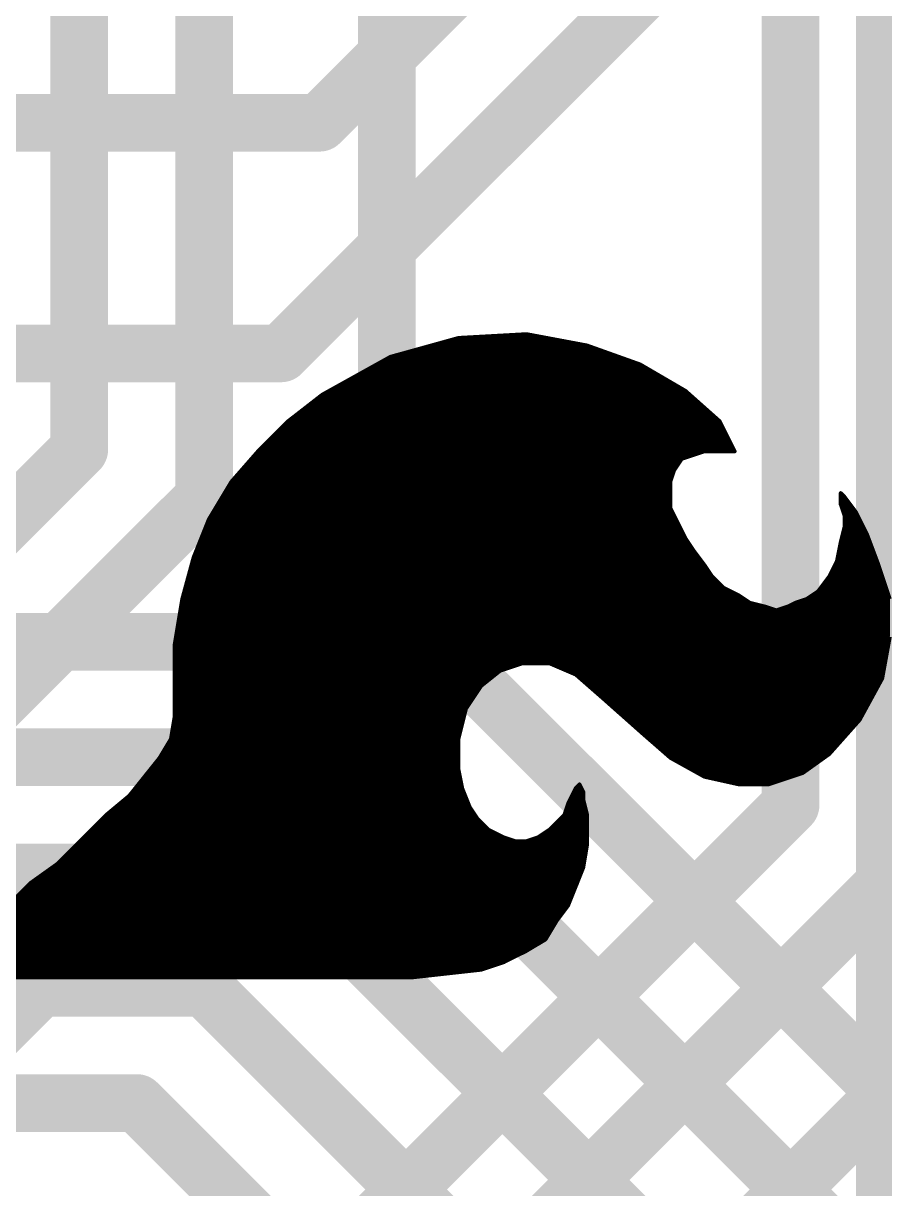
# Model space of a CAD drawing. Extents: x -33 to 74, y -20 to 37.
# Drawn here: x 10.114 to 12.39, y 12.245 to 15.325 of the extents above; entities that cross this region are included whole.
import ezdxf

# ---------------------------------------------------------------- set-up
doc = ezdxf.new("R2010")
doc.units = 0
for name, color, linetype in [('1', 12, 'CONTINUOUS'), ('16', 132, 'CONTINUOUS'), ('22', 40, 'CONTINUOUS'), ('51', 53, 'CONTINUOUS')]:
    doc.layers.add(name, color=color, linetype=linetype)

msp = doc.modelspace()

# ---------------------------------------------------------------- linework, layer by layer
at = {"layer": '1', "const_width": 0.1524}
for points in [[(10.8966, 15.0622), (12.3004, 16.466)], [(10.795, 14.4526), (12.3084, 15.966)], [(9.0424, 15.0622), (10.8966, 15.0622)], [(8.5852, 14.4526), (10.795, 14.4526)], [(11.2014, 13.6906), (8.4836, 13.6906)], [(12.426, 12.466), (11.2014, 13.6906)], [(10.9982, 13.3858), (8.3566, 13.3858)], [(12.418, 11.966), (10.9982, 13.3858)], [(10.795, 13.081), (8.2296, 13.081)], [(12.41, 11.466), (10.795, 13.081)], [(10.5918, 12.7762), (8.1026, 12.7762)], [(12.402, 10.966), (10.5918, 12.7762)], [(7.874, 12.4714), (10.414, 12.4714)], [(10.414, 12.4714), (12.446, 10.4394)], [(13.14, 12.466), (12.426, 12.466)]]:
    msp.add_lwpolyline(points, dxfattribs=at)
at = {"layer": '1', "const_width": 0.0762}
for points in [[(10.8697, 15.0891, 1), (10.9235, 15.0353)], [(10.8966, 15.0241, 1), (10.8966, 15.1003)], [(10.7681, 14.4795, 1), (10.8219, 14.4257)], [(10.795, 14.4145, 1), (10.795, 14.4907)], [(11.2283, 13.7175, 1), (11.1745, 13.6637)], [(11.2014, 13.6525, 1), (11.2014, 13.7287)], [(11.0251, 13.4127, 1), (10.9713, 13.3589)], [(10.9982, 13.3477, 1), (10.9982, 13.4239)], [(10.8219, 13.1079, 1), (10.7681, 13.0541)], [(10.795, 13.0429, 1), (10.795, 13.1191)], [(10.6187, 12.8031, 1), (10.5649, 12.7493)], [(10.5918, 12.7381, 1), (10.5918, 12.8143)], [(10.4409, 12.4983, 1), (10.3871, 12.4445)], [(10.414, 12.4333, 1), (10.414, 12.5095)], [(12.426, 12.5041, 1), (12.426, 12.4279)], [(12.3991, 12.4391, 1), (12.4529, 12.4929)]]:
    msp.add_lwpolyline(points, format="xyb", dxfattribs=at)
at = {"layer": '16', "const_width": 0.1524}
for points in [[(12.1412, 13.2588), (12.1412, 18.1356)], [(11.0744, 16.6624), (11.0744, 13.6906)], [(10.5918, 14.0716), (10.5918, 16.2306)], [(10.2616, 14.1986), (10.2616, 15.5702)], [(8.0264, 11.9634), (10.2616, 14.1986)], [(8.636, 12.1158), (10.5918, 14.0716)], [(11.5062, 12.1666), (13.3604, 14.0208)], [(11.938, 12.0396), (13.6652, 13.7668)], [(11.0744, 13.6906), (9.2456, 11.8618)], [(10.7442, 11.8618), (12.1412, 13.2588)]]:
    msp.add_lwpolyline(points, dxfattribs=at)
at = {"layer": '16', "const_width": 0.0762}
for points in [[(10.2885, 14.1717, 1), (10.2347, 14.2255)], [(10.2235, 14.1986, 1), (10.2997, 14.1986)], [(10.6187, 14.0447, 1), (10.5649, 14.0985)], [(10.5537, 14.0716, 1), (10.6299, 14.0716)], [(11.1013, 13.6637, 1), (11.0475, 13.7175)], [(11.0363, 13.6906, 1), (11.1125, 13.6906)], [(12.1681, 13.2319, 1), (12.1143, 13.2857)], [(12.1031, 13.2588, 1), (12.1793, 13.2588)]]:
    msp.add_lwpolyline(points, format="xyb", dxfattribs=at)
at = {"layer": '22', "const_width": 0.01}
for points in [[(11.2636, 14.4936), (11.4436, 14.5036)], [(11.4436, 14.5036), (11.6036, 14.4736)], [(11.0836, 14.4436), (11.2636, 14.4936)], [(11.2146, 14.48), (11.5695, 14.48)], [(11.2506, 14.49), (11.5161, 14.49)], [(11.3788, 14.5), (11.4628, 14.5)], [(11.6036, 14.4736), (11.7436, 14.4236)], [(10.9036, 14.3436), (11.0836, 14.4436)], [(11.1066, 14.45), (11.6697, 14.45)], [(11.1426, 14.46), (11.6417, 14.46)], [(11.1786, 14.47), (11.6137, 14.47)], [(11.0231, 14.41), (11.7669, 14.41)], [(11.0411, 14.42), (11.7498, 14.42)], [(11.0591, 14.43), (11.7257, 14.43)], [(11.0771, 14.44), (11.6977, 14.44)], [(11.7436, 14.4236), (11.8636, 14.3536)], [(10.9691, 14.38), (11.8183, 14.38)], [(10.9871, 14.39), (11.8012, 14.39)], [(11.0051, 14.4), (11.7841, 14.4)], [(10.9151, 14.35), (11.8677, 14.35)], [(10.9331, 14.36), (11.8526, 14.36)], [(10.9511, 14.37), (11.8355, 14.37)], [(11.8636, 14.3536), (11.9536, 14.2736)], [(10.8136, 14.2736), (10.9036, 14.3436)], [(10.8733, 14.32), (11.9014, 14.32)], [(10.8861, 14.33), (11.8902, 14.33)], [(10.899, 14.34), (11.8789, 14.34)], [(10.8347, 14.29), (11.9352, 14.29)], [(10.8475, 14.3), (11.9239, 14.3)], [(10.8604, 14.31), (11.9127, 14.31)], [(10.7336, 14.1936), (10.8136, 14.2736)], [(10.8, 14.26), (11.9604, 14.26)], [(10.81, 14.27), (11.9554, 14.27)], [(10.8218, 14.28), (11.9464, 14.28)], [(11.9536, 14.2736), (11.9936, 14.1936)], [(10.77, 14.23), (11.9754, 14.23)], [(10.78, 14.24), (11.9704, 14.24)], [(10.79, 14.25), (11.9654, 14.25)], [(10.74, 14.2), (11.9904, 14.2)], [(10.75, 14.21), (11.9854, 14.21)], [(10.76, 14.22), (11.9804, 14.22)], [(10.6636, 14.1136), (10.7336, 14.1936)], [(10.713, 14.17), (11.8512, 14.17)], [(10.7217, 14.18), (11.8728, 14.18)], [(10.7305, 14.19), (11.9028, 14.19)], [(11.8536, 14.1736), (11.8336, 14.1436)], [(11.8836, 14.1836), (11.8536, 14.1736)], [(11.9136, 14.1936), (11.8836, 14.1836)], [(11.9936, 14.1936), (11.9136, 14.1936)], [(10.6867, 14.14), (11.8324, 14.14)], [(10.6955, 14.15), (11.8379, 14.15)], [(10.7042, 14.16), (11.8445, 14.16)], [(11.8336, 14.1436), (11.8236, 14.1136)], [(10.6036, 14.0136), (10.6636, 14.1136)], [(10.6614, 14.11), (11.8236, 14.11)], [(10.6692, 14.12), (11.8257, 14.12)], [(10.678, 14.13), (11.8291, 14.13)], [(11.8236, 14.1136), (11.8236, 14.0436)], [(10.6434, 14.08), (11.8236, 14.08)], [(10.6494, 14.09), (11.8236, 14.09)], [(10.6554, 14.1), (11.8236, 14.1)], [(12.2736, 14.0536), (12.2736, 14.0836)], [(12.2736, 14.0836), (12.2836, 14.0736)], [(12.2736, 14.08), (12.2772, 14.08)], [(12.2836, 14.0736), (12.3136, 14.0336)], [(10.6194, 14.04), (11.8254, 14.04)], [(10.6254, 14.05), (11.8236, 14.05)], [(10.6314, 14.06), (11.8236, 14.06)], [(10.6374, 14.07), (11.8236, 14.07)], [(11.8236, 14.0436), (11.8436, 14.0036)], [(12.2736, 14.07), (12.2863, 14.07)], [(12.2736, 14.06), (12.2938, 14.06)], [(12.2836, 14.0236), (12.2736, 14.0536)], [(12.2748, 14.05), (12.3013, 14.05)], [(12.2781, 14.04), (12.3088, 14.04)], [(10.5636, 13.9136), (10.6036, 14.0136)], [(10.6022, 14.01), (11.8404, 14.01)], [(10.6074, 14.02), (11.8354, 14.02)], [(10.6134, 14.03), (11.8304, 14.03)], [(12.2815, 14.03), (12.3154, 14.03)], [(12.2836, 13.9936), (12.2836, 14.0236)], [(12.2836, 14.02), (12.3204, 14.02)], [(12.2836, 14.01), (12.3254, 14.01)], [(12.3136, 14.0336), (12.3436, 13.9736)], [(10.5902, 13.98), (11.8554, 13.98)], [(10.5942, 13.99), (11.8504, 13.99)], [(10.5982, 14), (11.8454, 14)], [(11.8436, 14.0036), (11.8636, 13.9636)], [(12.2736, 13.9536), (12.2836, 13.9936)], [(12.2802, 13.98), (12.3404, 13.98)], [(12.2827, 13.99), (12.3354, 13.99)], [(12.2836, 14), (12.3304, 14)], [(10.5782, 13.95), (11.8727, 13.95)], [(10.5822, 13.96), (11.866, 13.96)], [(10.5862, 13.97), (11.8604, 13.97)], [(11.8636, 13.9636), (11.8836, 13.9336)], [(12.2636, 13.9036), (12.2736, 13.9536)], [(12.2729, 13.95), (12.3525, 13.95)], [(12.2752, 13.96), (12.3487, 13.96)], [(12.2777, 13.97), (12.345, 13.97)], [(12.3436, 13.9736), (12.3736, 13.8936)], [(10.5662, 13.92), (11.8938, 13.92)], [(10.5702, 13.93), (11.8863, 13.93)], [(10.5742, 13.94), (11.8793, 13.94)], [(11.8836, 13.9336), (11.9136, 13.8936)], [(12.2669, 13.92), (12.3637, 13.92)], [(12.2689, 13.93), (12.36, 13.93)], [(12.2709, 13.94), (12.3562, 13.94)], [(10.5336, 13.8036), (10.5636, 13.9136)], [(10.5572, 13.89), (11.916, 13.89)], [(10.5599, 13.9), (11.9088, 13.9)], [(10.5626, 13.91), (11.9013, 13.91)], [(11.9136, 13.8936), (11.9336, 13.8636)], [(12.2436, 13.8636), (12.2636, 13.9036)], [(12.2568, 13.89), (12.3748, 13.89)], [(12.2618, 13.9), (12.3712, 13.9)], [(12.2649, 13.91), (12.3674, 13.91)], [(12.3736, 13.8936), (12.4036, 13.8036)], [(10.549, 13.86), (11.9372, 13.86)], [(10.5517, 13.87), (11.9293, 13.87)], [(10.5544, 13.88), (11.9227, 13.88)], [(11.9336, 13.8636), (11.9636, 13.8336)], [(12.2136, 13.8236), (12.2436, 13.8636)], [(12.2409, 13.86), (12.3848, 13.86)], [(12.2468, 13.87), (12.3815, 13.87)], [(12.2518, 13.88), (12.3781, 13.88)], [(10.5408, 13.83), (11.9708, 13.83)], [(10.5435, 13.84), (11.9572, 13.84)], [(10.5463, 13.85), (11.9472, 13.85)], [(11.9636, 13.8336), (12.0036, 13.8136)], [(12.2184, 13.83), (12.3948, 13.83)], [(12.2259, 13.84), (12.3915, 13.84)], [(12.2334, 13.85), (12.3881, 13.85)], [(10.5136, 13.6836), (10.5336, 13.8036)], [(10.533, 13.8), (12.024, 13.8)], [(10.5353, 13.81), (12.009, 13.81)], [(10.5381, 13.82), (11.9908, 13.82)], [(12.0036, 13.8136), (12.0336, 13.7936)], [(12.0336, 13.7936), (12.0736, 13.7836)], [(12.1336, 13.7836), (12.1536, 13.7936)], [(12.1536, 13.7936), (12.1836, 13.8036)], [(12.1728, 13.8), (12.4036, 13.8)], [(12.1836, 13.8036), (12.2136, 13.8236)], [(12.1932, 13.81), (12.4015, 13.81)], [(12.2082, 13.82), (12.3981, 13.82)], [(10.528, 13.77), (12.4036, 13.77)], [(10.5297, 13.78), (12.0844, 13.78)], [(10.5313, 13.79), (12.048, 13.79)], [(12.0736, 13.7836), (12.1036, 13.7736)], [(12.1036, 13.7736), (12.1336, 13.7836)], [(12.1228, 13.78), (12.4036, 13.78)], [(12.1464, 13.79), (12.4036, 13.79)], [(10.523, 13.74), (12.4036, 13.74)], [(10.5247, 13.75), (12.4036, 13.75)], [(10.5263, 13.76), (12.4036, 13.76)], [(10.518, 13.71), (12.4036, 13.71)], [(10.5197, 13.72), (12.4036, 13.72)], [(10.5213, 13.73), (12.4036, 13.73)], [(12.4036, 13.7036), (12.3836, 13.5936)], [(10.5136, 13.4936), (10.5136, 13.6836)], [(10.5136, 13.68), (12.3993, 13.68)], [(10.5147, 13.69), (12.4011, 13.69)], [(10.5163, 13.7), (12.4029, 13.7)], [(10.5136, 13.67), (12.3975, 13.67)], [(10.5136, 13.66), (12.3957, 13.66)], [(10.5136, 13.65), (12.3939, 13.65)], [(10.5136, 13.64), (12.392, 13.64)], [(10.5136, 13.63), (11.4228, 13.63)], [(10.5136, 13.62), (11.3928, 13.62)], [(10.5136, 13.61), (11.3691, 13.61)], [(11.3736, 13.6136), (11.3236, 13.5736)], [(11.4336, 13.6336), (11.3736, 13.6136)], [(11.5036, 13.6336), (11.4336, 13.6336)], [(11.5736, 13.6036), (11.5036, 13.6336)], [(11.512, 13.63), (12.3902, 13.63)], [(11.5353, 13.62), (12.3884, 13.62)], [(11.5587, 13.61), (12.3866, 13.61)], [(10.5136, 13.6), (11.3566, 13.6)], [(10.5136, 13.59), (11.3441, 13.59)], [(10.5136, 13.58), (11.3316, 13.58)], [(11.6536, 13.5336), (11.5736, 13.6036)], [(11.5777, 13.6), (12.3848, 13.6)], [(11.5891, 13.59), (12.3816, 13.59)], [(11.6006, 13.58), (12.3762, 13.58)], [(12.3836, 13.5936), (12.3236, 13.4836)], [(10.5136, 13.57), (11.3212, 13.57)], [(10.5136, 13.56), (11.3145, 13.56)], [(10.5136, 13.55), (11.3079, 13.55)], [(11.3236, 13.5736), (11.2836, 13.5136)], [(11.612, 13.57), (12.3707, 13.57)], [(11.6234, 13.56), (12.3653, 13.56)], [(11.6349, 13.55), (12.3598, 13.55)], [(10.5136, 13.54), (11.3012, 13.54)], [(10.5136, 13.53), (11.2945, 13.53)], [(10.5136, 13.52), (11.2879, 13.52)], [(11.6463, 13.54), (12.3544, 13.54)], [(11.7436, 13.4536), (11.6536, 13.5336)], [(11.6577, 13.53), (12.3489, 13.53)], [(11.6689, 13.52), (12.3435, 13.52)], [(10.5036, 13.4336), (10.5136, 13.4936)], [(10.513, 13.49), (11.2777, 13.49)], [(10.5136, 13.51), (11.2827, 13.51)], [(10.5136, 13.5), (11.2802, 13.5)], [(11.2836, 13.5136), (11.2636, 13.4336)], [(11.6802, 13.51), (12.338, 13.51)], [(11.6914, 13.5), (12.3325, 13.5)], [(11.7027, 13.49), (12.3271, 13.49)], [(10.508, 13.46), (11.2702, 13.46)], [(10.5097, 13.47), (11.2727, 13.47)], [(10.5113, 13.48), (11.2752, 13.48)], [(11.7139, 13.48), (12.3204, 13.48)], [(11.7252, 13.47), (12.3115, 13.47)], [(11.7364, 13.46), (12.3026, 13.46)], [(12.3236, 13.4836), (12.2436, 13.3936)], [(10.4736, 13.3836), (10.5036, 13.4336)], [(10.5014, 13.43), (11.2636, 13.43)], [(10.5047, 13.44), (11.2652, 13.44)], [(10.5063, 13.45), (11.2677, 13.45)], [(11.2636, 13.4336), (11.2636, 13.3536)], [(11.8236, 13.3836), (11.7436, 13.4536)], [(11.7477, 13.45), (12.2937, 13.45)], [(11.7591, 13.44), (12.2848, 13.44)], [(11.7706, 13.43), (12.276, 13.43)], [(10.4834, 13.4), (11.2636, 13.4)], [(10.4894, 13.41), (11.2636, 13.41)], [(10.4954, 13.42), (11.2636, 13.42)], [(11.782, 13.42), (12.2671, 13.42)], [(11.7934, 13.41), (12.2582, 13.41)], [(11.8049, 13.4), (12.2493, 13.4)], [(12.2436, 13.3936), (12.1736, 13.3436)], [(10.4336, 13.3336), (10.4736, 13.3836)], [(10.4627, 13.37), (11.2636, 13.37)], [(10.4707, 13.38), (11.2636, 13.38)], [(10.4774, 13.39), (11.2636, 13.39)], [(11.8163, 13.39), (12.2386, 13.39)], [(11.9136, 13.3336), (11.8236, 13.3836)], [(11.8301, 13.38), (12.2246, 13.38)], [(11.8481, 13.37), (12.2106, 13.37)], [(10.3936, 13.2836), (10.4336, 13.3336)], [(10.4387, 13.34), (11.2663, 13.34)], [(10.4467, 13.35), (11.2643, 13.35)], [(10.4547, 13.36), (11.2636, 13.36)], [(11.2636, 13.3536), (11.2736, 13.3036)], [(11.8661, 13.36), (12.1966, 13.36)], [(11.8841, 13.35), (12.1826, 13.35)], [(11.9021, 13.34), (12.1628, 13.34)], [(12.0036, 13.3136), (11.9136, 13.3336)], [(12.1736, 13.3436), (12.0836, 13.3136)], [(10.4147, 13.31), (11.2723, 13.31)], [(10.4227, 13.32), (11.2703, 13.32)], [(10.4307, 13.33), (11.2683, 13.33)], [(11.2736, 13.3036), (11.2936, 13.2536)], [(11.5636, 13.2836), (11.5736, 13.3036)], [(11.5736, 13.3036), (11.5836, 13.3136)], [(11.58, 13.31), (11.5854, 13.31)], [(11.5836, 13.3136), (11.5936, 13.2936)], [(11.9298, 13.33), (12.1328, 13.33)], [(11.9748, 13.32), (12.1028, 13.32)], [(12.0836, 13.3136), (12.0036, 13.3136)], [(10.3336, 13.2336), (10.3936, 13.2836)], [(10.3773, 13.27), (11.287, 13.27)], [(10.3893, 13.28), (11.283, 13.28)], [(10.3987, 13.29), (11.279, 13.29)], [(10.4067, 13.3), (11.275, 13.3)], [(11.5536, 13.2636), (11.5636, 13.2836)], [(11.5568, 13.27), (11.5945, 13.27)], [(11.5618, 13.28), (11.5936, 13.28)], [(11.5668, 13.29), (11.5936, 13.29)], [(11.5718, 13.3), (11.5904, 13.3)], [(11.5936, 13.2936), (11.5936, 13.2736)], [(11.5936, 13.2736), (11.6036, 13.2336)], [(10.3413, 13.24), (11.3027, 13.24)], [(10.3533, 13.25), (11.296, 13.25)], [(10.3653, 13.26), (11.291, 13.26)], [(11.2936, 13.2536), (11.3136, 13.2236)], [(11.5436, 13.2336), (11.5536, 13.2636)], [(11.5457, 13.24), (11.602, 13.24)], [(11.5491, 13.25), (11.5995, 13.25)], [(11.5524, 13.26), (11.597, 13.26)], [(10.2736, 13.1736), (10.3336, 13.2336)], [(10.31, 13.21), (11.3272, 13.21)], [(10.32, 13.22), (11.3172, 13.22)], [(10.33, 13.23), (11.3093, 13.23)], [(11.3136, 13.2236), (11.3436, 13.1936)], [(11.5036, 13.1936), (11.5236, 13.2136)], [(11.52, 13.21), (11.6036, 13.21)], [(11.5236, 13.2136), (11.5436, 13.2336)], [(11.53, 13.22), (11.6036, 13.22)], [(11.54, 13.23), (11.6036, 13.23)], [(11.6036, 13.2336), (11.6036, 13.1536)], [(10.28, 13.18), (11.3708, 13.18)], [(10.29, 13.19), (11.3508, 13.19)], [(10.3, 13.2), (11.3372, 13.2)], [(11.3436, 13.1936), (11.3836, 13.1736)], [(11.4736, 13.1736), (11.5036, 13.1936)], [(11.4832, 13.18), (11.6036, 13.18)], [(11.4982, 13.19), (11.6036, 13.19)], [(11.51, 13.2), (11.6036, 13.2)], [(10.2036, 13.1036), (10.2736, 13.1736)], [(10.25, 13.15), (11.603, 13.15)], [(10.26, 13.16), (11.6036, 13.16)], [(10.27, 13.17), (11.3944, 13.17)], [(11.3836, 13.1736), (11.4136, 13.1636)], [(11.4136, 13.1636), (11.4436, 13.1636)], [(11.4436, 13.1636), (11.4736, 13.1736)], [(11.4628, 13.17), (11.6036, 13.17)], [(11.6036, 13.1536), (11.5936, 13.0936)], [(10.22, 13.12), (11.598, 13.12)], [(10.23, 13.13), (11.5997, 13.13)], [(10.24, 13.14), (11.6013, 13.14)], [(10.1336, 13.0536), (10.2036, 13.1036)], [(10.1846, 13.09), (11.5922, 13.09)], [(10.1986, 13.1), (11.5947, 13.1)], [(10.21, 13.11), (11.5963, 13.11)], [(11.5936, 13.0936), (11.5736, 13.0436)], [(10.1426, 13.06), (11.5802, 13.06)], [(10.1566, 13.07), (11.5842, 13.07)], [(10.1706, 13.08), (11.5882, 13.08)], [(10.0736, 12.9936), (10.1336, 13.0536)], [(10.11, 13.03), (11.5682, 13.03)], [(10.12, 13.04), (11.5722, 13.04)], [(10.13, 13.05), (11.5762, 13.05)], [(11.5736, 13.0436), (11.5536, 12.9936)], [(10.08, 13), (11.5562, 13)], [(10.09, 13.01), (11.5602, 13.01)], [(10.1, 13.02), (11.5642, 13.02)], [(11.5536, 12.9936), (11.5236, 12.9536)], [(10.0453, 12.97), (11.5359, 12.97)], [(10.0573, 12.98), (11.5434, 12.98)], [(10.0693, 12.99), (11.5509, 12.99)], [(10.01, 12.94), (11.5154, 12.94)], [(10.0213, 12.95), (11.5214, 12.95)], [(10.0333, 12.96), (11.5284, 12.96)], [(11.5236, 12.9536), (11.4936, 12.9036)], [(9.98, 12.91), (11.4974, 12.91)], [(9.99, 12.92), (11.5034, 12.92)], [(10, 12.93), (11.5094, 12.93)], [(11.4936, 12.9036), (11.4436, 12.8736)], [(9.9321, 12.87), (11.4364, 12.87)], [(9.9455, 12.88), (11.4543, 12.88)], [(9.9588, 12.89), (11.4709, 12.89)], [(9.97, 12.9), (11.4876, 12.9)], [(11.4436, 12.8736), (11.3836, 12.8436)], [(9.9, 12.84), (11.3728, 12.84)], [(9.91, 12.85), (11.3964, 12.85)], [(9.92, 12.86), (11.4164, 12.86)], [(11.3836, 12.8436), (11.3236, 12.8236)], [(9.8636, 12.81), (11.2012, 12.81)], [(9.8732, 12.82), (11.2912, 12.82)], [(9.8882, 12.83), (11.3428, 12.83)], [(11.2336, 12.8136), (11.1436, 12.8036)], [(11.3236, 12.8236), (11.2336, 12.8136)], [(11.1436, 12.8036), (9.8636, 12.8036)]]:
    msp.add_lwpolyline(points, dxfattribs=at)
at = {"layer": '22', "const_width": 0.005}
for points in [[(11.4441, 14.5061, 1), (11.4431, 14.5011)], [(11.4437, 14.5011, 1), (11.4435, 14.5061)], [(11.2146, 14.4825, 1), (11.2146, 14.4775)], [(11.2506, 14.4925, 1), (11.2506, 14.4875)], [(11.2635, 14.4961, 1), (11.2637, 14.4911)], [(11.2643, 14.4912, 1), (11.2629, 14.496)], [(11.3788, 14.5025, 1), (11.3788, 14.4975)], [(11.4628, 14.4975, 1), (11.4628, 14.5025)], [(11.5161, 14.4875, 1), (11.5161, 14.4925)], [(11.5695, 14.4775, 1), (11.5695, 14.4825)], [(11.6044, 14.476, 1), (11.6028, 14.4712)], [(11.6031, 14.4711, 1), (11.6041, 14.4761)], [(11.0829, 14.446, 1), (11.0843, 14.4412)], [(11.0848, 14.4414, 1), (11.0824, 14.4458)], [(11.1066, 14.4525, 1), (11.1066, 14.4475)], [(11.1426, 14.4625, 1), (11.1426, 14.4575)], [(11.1786, 14.4725, 1), (11.1786, 14.4675)], [(11.6137, 14.4675, 1), (11.6137, 14.4725)], [(11.6417, 14.4575, 1), (11.6417, 14.4625)], [(11.6697, 14.4475, 1), (11.6697, 14.4525)], [(11.0231, 14.4125, 1), (11.0231, 14.4075)], [(11.0411, 14.4225, 1), (11.0411, 14.4175)], [(11.0591, 14.4325, 1), (11.0591, 14.4275)], [(11.0771, 14.4425, 1), (11.0771, 14.4375)], [(11.6977, 14.4375, 1), (11.6977, 14.4425)], [(11.7257, 14.4275, 1), (11.7257, 14.4325)], [(11.7449, 14.4258, 1), (11.7423, 14.4214)], [(11.7428, 14.4212, 1), (11.7444, 14.426)], [(11.7498, 14.4175, 1), (11.7498, 14.4225)], [(11.7669, 14.4075, 1), (11.7669, 14.4125)], [(10.9691, 14.3825, 1), (10.9691, 14.3775)], [(10.9871, 14.3925, 1), (10.9871, 14.3875)], [(11.0051, 14.4025, 1), (11.0051, 14.3975)], [(11.7841, 14.3975, 1), (11.7841, 14.4025)], [(11.8012, 14.3875, 1), (11.8012, 14.3925)], [(11.8183, 14.3775, 1), (11.8183, 14.3825)], [(10.9151, 14.3525, 1), (10.9151, 14.3475)], [(10.9331, 14.3625, 1), (10.9331, 14.3575)], [(10.9511, 14.3725, 1), (10.9511, 14.3675)], [(11.8355, 14.3675, 1), (11.8355, 14.3725)], [(11.8526, 14.3575, 1), (11.8526, 14.3625)], [(11.8653, 14.3555, 1), (11.8619, 14.3517)], [(11.8623, 14.3514, 1), (11.8649, 14.3558)], [(11.8677, 14.3475, 1), (11.8677, 14.3525)], [(10.8733, 14.3225, 1), (10.8733, 14.3175)], [(10.8861, 14.3325, 1), (10.8861, 14.3275)], [(10.899, 14.3425, 1), (10.899, 14.3375)], [(10.9024, 14.3458, 1), (10.9048, 14.3414)], [(10.9051, 14.3416, 1), (10.9021, 14.3456)], [(11.8789, 14.3375, 1), (11.8789, 14.3425)], [(11.8902, 14.3275, 1), (11.8902, 14.3325)], [(11.9014, 14.3175, 1), (11.9014, 14.3225)], [(10.8347, 14.2925, 1), (10.8347, 14.2875)], [(10.8475, 14.3025, 1), (10.8475, 14.2975)], [(10.8604, 14.3125, 1), (10.8604, 14.3075)], [(11.9127, 14.3075, 1), (11.9127, 14.3125)], [(11.9239, 14.2975, 1), (11.9239, 14.3025)], [(11.9352, 14.2875, 1), (11.9352, 14.2925)], [(10.8, 14.2625, 1), (10.8, 14.2575)], [(10.81, 14.2725, 1), (10.81, 14.2675)], [(10.8121, 14.2756, 1), (10.8151, 14.2716)], [(10.8154, 14.2718, 1), (10.8118, 14.2754)], [(10.8218, 14.2825, 1), (10.8218, 14.2775)], [(11.9464, 14.2775, 1), (11.9464, 14.2825)], [(11.9558, 14.2747, 1), (11.9514, 14.2725)], [(11.9519, 14.2717, 1), (11.9553, 14.2755)], [(11.9554, 14.2675, 1), (11.9554, 14.2725)], [(11.9604, 14.2575, 1), (11.9604, 14.2625)], [(10.77, 14.2325, 1), (10.77, 14.2275)], [(10.78, 14.2425, 1), (10.78, 14.2375)], [(10.79, 14.2525, 1), (10.79, 14.2475)], [(11.9654, 14.2475, 1), (11.9654, 14.2525)], [(11.9704, 14.2375, 1), (11.9704, 14.2425)], [(11.9754, 14.2275, 1), (11.9754, 14.2325)], [(10.74, 14.2025, 1), (10.74, 14.1975)], [(10.75, 14.2125, 1), (10.75, 14.2075)], [(10.76, 14.2225, 1), (10.76, 14.2175)], [(11.9804, 14.2175, 1), (11.9804, 14.2225)], [(11.9854, 14.2075, 1), (11.9854, 14.2125)], [(11.9904, 14.1975, 1), (11.9904, 14.2025)], [(10.713, 14.1725, 1), (10.713, 14.1675)], [(10.7217, 14.1825, 1), (10.7217, 14.1775)], [(10.7305, 14.1925, 1), (10.7305, 14.1875)], [(10.7318, 14.1954, 1), (10.7354, 14.1918)], [(10.7355, 14.192, 1), (10.7317, 14.1952)], [(11.8528, 14.176, 1), (11.8544, 14.1712)], [(11.8512, 14.1675, 1), (11.8512, 14.1725)], [(11.8557, 14.1722, 1), (11.8515, 14.175)], [(11.8728, 14.1775, 1), (11.8728, 14.1825)], [(11.8828, 14.186, 1), (11.8844, 14.1812)], [(11.8844, 14.1812, 1), (11.8828, 14.186)], [(11.9028, 14.1875, 1), (11.9028, 14.1925)], [(11.9136, 14.1961, 1), (11.9136, 14.1911)], [(11.9144, 14.1912, 1), (11.9128, 14.196)], [(11.9914, 14.1925, 1), (11.9958, 14.1947)], [(11.9936, 14.1911, 1), (11.9936, 14.1961)], [(10.6867, 14.1425, 1), (10.6867, 14.1375)], [(10.6955, 14.1525, 1), (10.6955, 14.1475)], [(10.7042, 14.1625, 1), (10.7042, 14.1575)], [(11.8315, 14.145, 1), (11.8357, 14.1422)], [(11.836, 14.1428, 1), (11.8312, 14.1444)], [(11.8324, 14.1375, 1), (11.8324, 14.1425)], [(11.8379, 14.1475, 1), (11.8379, 14.1525)], [(11.8445, 14.1575, 1), (11.8445, 14.1625)], [(10.6614, 14.1125, 1), (10.6614, 14.1075)], [(10.6617, 14.1152, 1), (10.6655, 14.112)], [(10.6657, 14.1123, 1), (10.6615, 14.1149)], [(10.6692, 14.1225, 1), (10.6692, 14.1175)], [(10.678, 14.1325, 1), (10.678, 14.1275)], [(11.8261, 14.1136, 1), (11.8211, 14.1136)], [(11.8212, 14.1144, 1), (11.826, 14.1128)], [(11.8236, 14.1075, 1), (11.8236, 14.1125)], [(11.8257, 14.1175, 1), (11.8257, 14.1225)], [(11.8291, 14.1275, 1), (11.8291, 14.1325)], [(10.6434, 14.0825, 1), (10.6434, 14.0775)], [(10.6494, 14.0925, 1), (10.6494, 14.0875)], [(10.6554, 14.1025, 1), (10.6554, 14.0975)], [(11.8236, 14.0975, 1), (11.8236, 14.1025)], [(11.8236, 14.0875, 1), (11.8236, 14.0925)], [(11.8236, 14.0775, 1), (11.8236, 14.0825)], [(12.2761, 14.0836, 1), (12.2711, 14.0836)], [(12.2754, 14.0854, 1), (12.2718, 14.0818)], [(12.2736, 14.0825, 1), (12.2736, 14.0775)], [(12.2772, 14.0775, 1), (12.2772, 14.0825)], [(12.2856, 14.0751, 1), (12.2816, 14.0721)], [(12.2818, 14.0718, 1), (12.2854, 14.0754)], [(10.6194, 14.0425, 1), (10.6194, 14.0375)], [(10.6254, 14.0525, 1), (10.6254, 14.0475)], [(10.6314, 14.0625, 1), (10.6314, 14.0575)], [(10.6374, 14.0725, 1), (10.6374, 14.0675)], [(11.8258, 14.0447, 1), (11.8214, 14.0425)], [(11.8211, 14.0436, 1), (11.8261, 14.0436)], [(11.8236, 14.0675, 1), (11.8236, 14.0725)], [(11.8236, 14.0575, 1), (11.8236, 14.0625)], [(11.8236, 14.0475, 1), (11.8236, 14.0525)], [(11.8254, 14.0375, 1), (11.8254, 14.0425)], [(12.2736, 14.0725, 1), (12.2736, 14.0675)], [(12.2736, 14.0625, 1), (12.2736, 14.0575)], [(12.276, 14.0544, 1), (12.2712, 14.0528)], [(12.2711, 14.0536, 1), (12.2761, 14.0536)], [(12.2748, 14.0525, 1), (12.2748, 14.0475)], [(12.2781, 14.0425, 1), (12.2781, 14.0375)], [(12.2863, 14.0675, 1), (12.2863, 14.0725)], [(12.2938, 14.0575, 1), (12.2938, 14.0625)], [(12.3013, 14.0475, 1), (12.3013, 14.0525)], [(12.3088, 14.0375, 1), (12.3088, 14.0425)], [(10.6022, 14.0125, 1), (10.6022, 14.0075)], [(10.6015, 14.0149, 1), (10.6057, 14.0123)], [(10.6059, 14.0127, 1), (10.6013, 14.0145)], [(10.6074, 14.0225, 1), (10.6074, 14.0175)], [(10.6134, 14.0325, 1), (10.6134, 14.0275)], [(11.8304, 14.0275, 1), (11.8304, 14.0325)], [(11.8354, 14.0175, 1), (11.8354, 14.0225)], [(11.8404, 14.0075, 1), (11.8404, 14.0125)], [(12.2815, 14.0325, 1), (12.2815, 14.0275)], [(12.2861, 14.0236, 1), (12.2811, 14.0236)], [(12.2836, 14.0225, 1), (12.2836, 14.0175)], [(12.2836, 14.0125, 1), (12.2836, 14.0075)], [(12.2812, 14.0228, 1), (12.286, 14.0244)], [(12.3158, 14.0347, 1), (12.3114, 14.0325)], [(12.3116, 14.0321, 1), (12.3156, 14.0351)], [(12.3154, 14.0275, 1), (12.3154, 14.0325)], [(12.3204, 14.0175, 1), (12.3204, 14.0225)], [(12.3254, 14.0075, 1), (12.3254, 14.0125)], [(10.5902, 13.9825, 1), (10.5902, 13.9775)], [(10.5942, 13.9925, 1), (10.5942, 13.9875)], [(10.5982, 14.0025, 1), (10.5982, 13.9975)], [(11.8458, 14.0047, 1), (11.8414, 14.0025)], [(11.8414, 14.0025, 1), (11.8458, 14.0047)], [(11.8454, 13.9975, 1), (11.8454, 14.0025)], [(11.8504, 13.9875, 1), (11.8504, 13.9925)], [(11.8554, 13.9775, 1), (11.8554, 13.9825)], [(12.2802, 13.9825, 1), (12.2802, 13.9775)], [(12.2827, 13.9925, 1), (12.2827, 13.9875)], [(12.2836, 14.0025, 1), (12.2836, 13.9975)], [(12.2811, 13.9936, 1), (12.2861, 13.9936)], [(12.286, 13.993, 1), (12.2812, 13.9942)], [(12.3304, 13.9975, 1), (12.3304, 14.0025)], [(12.3354, 13.9875, 1), (12.3354, 13.9925)], [(12.3404, 13.9775, 1), (12.3404, 13.9825)], [(10.5782, 13.9525, 1), (10.5782, 13.9475)], [(10.5822, 13.9625, 1), (10.5822, 13.9575)], [(10.5862, 13.9725, 1), (10.5862, 13.9675)], [(11.8604, 13.9675, 1), (11.8604, 13.9725)], [(11.8657, 13.965, 1), (11.8615, 13.9622)], [(11.8614, 13.9625, 1), (11.8658, 13.9647)], [(11.866, 13.9575, 1), (11.866, 13.9625)], [(11.8727, 13.9475, 1), (11.8727, 13.9525)], [(12.2729, 13.9525, 1), (12.2729, 13.9475)], [(12.2761, 13.9531, 1), (12.2711, 13.9541)], [(12.2712, 13.9542, 1), (12.276, 13.953)], [(12.2752, 13.9625, 1), (12.2752, 13.9575)], [(12.2777, 13.9725, 1), (12.2777, 13.9675)], [(12.3459, 13.9745, 1), (12.3413, 13.9727)], [(12.3414, 13.9725, 1), (12.3458, 13.9747)], [(12.345, 13.9675, 1), (12.345, 13.9725)], [(12.3487, 13.9575, 1), (12.3487, 13.9625)], [(12.3525, 13.9475, 1), (12.3525, 13.9525)], [(10.5662, 13.9225, 1), (10.5662, 13.9175)], [(10.5702, 13.9325, 1), (10.5702, 13.9275)], [(10.5742, 13.9425, 1), (10.5742, 13.9375)], [(11.8793, 13.9375, 1), (11.8793, 13.9425)], [(11.8856, 13.9351, 1), (11.8816, 13.9321)], [(11.8815, 13.9322, 1), (11.8857, 13.935)], [(11.8863, 13.9275, 1), (11.8863, 13.9325)], [(11.8938, 13.9175, 1), (11.8938, 13.9225)], [(12.2669, 13.9225, 1), (12.2669, 13.9175)], [(12.2689, 13.9325, 1), (12.2689, 13.9275)], [(12.2709, 13.9425, 1), (12.2709, 13.9375)], [(12.3562, 13.9375, 1), (12.3562, 13.9425)], [(12.36, 13.9275, 1), (12.36, 13.9325)], [(12.3637, 13.9175, 1), (12.3637, 13.9225)], [(10.5572, 13.8925, 1), (10.5572, 13.8875)], [(10.5599, 13.9025, 1), (10.5599, 13.8975)], [(10.5626, 13.9125, 1), (10.5626, 13.9075)], [(10.5613, 13.9145, 1), (10.5659, 13.9127)], [(10.566, 13.9129, 1), (10.5612, 13.9143)], [(11.9013, 13.9075, 1), (11.9013, 13.9125)], [(11.9088, 13.8975, 1), (11.9088, 13.9025)], [(11.9157, 13.895, 1), (11.9115, 13.8922)], [(11.9116, 13.8921, 1), (11.9156, 13.8951)], [(11.916, 13.8875, 1), (11.916, 13.8925)], [(12.2568, 13.8925, 1), (12.2568, 13.8875)], [(12.2618, 13.9025, 1), (12.2618, 13.8975)], [(12.2611, 13.9041, 1), (12.2661, 13.9031)], [(12.2658, 13.9025, 1), (12.2614, 13.9047)], [(12.2649, 13.9125, 1), (12.2649, 13.9075)], [(12.3674, 13.9075, 1), (12.3674, 13.9125)], [(12.376, 13.8944, 1), (12.3712, 13.8928)], [(12.3712, 13.8975, 1), (12.3712, 13.9025)], [(12.3713, 13.8927, 1), (12.3759, 13.8945)], [(12.3748, 13.8875, 1), (12.3748, 13.8925)], [(10.549, 13.8625, 1), (10.549, 13.8575)], [(10.5517, 13.8725, 1), (10.5517, 13.8675)], [(10.5544, 13.8825, 1), (10.5544, 13.8775)], [(11.9227, 13.8775, 1), (11.9227, 13.8825)], [(11.9293, 13.8675, 1), (11.9293, 13.8725)], [(11.9354, 13.8654, 1), (11.9318, 13.8618)], [(11.9315, 13.8622, 1), (11.9357, 13.865)], [(11.9372, 13.8575, 1), (11.9372, 13.8625)], [(12.2409, 13.8625, 1), (12.2409, 13.8575)], [(12.2414, 13.8647, 1), (12.2458, 13.8625)], [(12.2456, 13.8621, 1), (12.2416, 13.8651)], [(12.2468, 13.8725, 1), (12.2468, 13.8675)], [(12.2518, 13.8825, 1), (12.2518, 13.8775)], [(12.3781, 13.8775, 1), (12.3781, 13.8825)], [(12.3815, 13.8675, 1), (12.3815, 13.8725)], [(12.3848, 13.8575, 1), (12.3848, 13.8625)], [(10.5408, 13.8325, 1), (10.5408, 13.8275)], [(10.5435, 13.8425, 1), (10.5435, 13.8375)], [(10.5463, 13.8525, 1), (10.5463, 13.8475)], [(11.9472, 13.8475, 1), (11.9472, 13.8525)], [(11.9572, 13.8375, 1), (11.9572, 13.8425)], [(11.9647, 13.8358, 1), (11.9625, 13.8314)], [(11.9618, 13.8318, 1), (11.9654, 13.8354)], [(11.9708, 13.8275, 1), (11.9708, 13.8325)], [(12.2184, 13.8325, 1), (12.2184, 13.8275)], [(12.2259, 13.8425, 1), (12.2259, 13.8375)], [(12.2334, 13.8525, 1), (12.2334, 13.8475)], [(12.3881, 13.8475, 1), (12.3881, 13.8525)], [(12.3915, 13.8375, 1), (12.3915, 13.8425)], [(10.533, 13.8025, 1), (10.533, 13.7975)], [(10.5361, 13.8032, 1), (10.5311, 13.804)], [(10.5312, 13.8043, 1), (10.536, 13.8029)], [(10.5353, 13.8125, 1), (10.5353, 13.8075)], [(10.5381, 13.8225, 1), (10.5381, 13.8175)], [(11.9908, 13.8175, 1), (11.9908, 13.8225)], [(12.005, 13.8157, 1), (12.0022, 13.8115)], [(12.0025, 13.8114, 1), (12.0047, 13.8158)], [(12.009, 13.8075, 1), (12.009, 13.8125)], [(12.024, 13.7975, 1), (12.024, 13.8025)], [(12.0342, 13.796, 1), (12.033, 13.7912)], [(12.1528, 13.796, 1), (12.1544, 13.7912)], [(12.1547, 13.7914, 1), (12.1525, 13.7958)], [(12.1728, 13.8025, 1), (12.1728, 13.7975)], [(12.1822, 13.8057, 1), (12.185, 13.8015)], [(12.1844, 13.8012, 1), (12.1828, 13.806)], [(12.1932, 13.8125, 1), (12.1932, 13.8075)], [(12.2082, 13.8225, 1), (12.2082, 13.8175)], [(12.2116, 13.8251, 1), (12.2156, 13.8221)], [(12.215, 13.8215, 1), (12.2122, 13.8257)], [(10.528, 13.7725, 1), (10.528, 13.7675)], [(10.5297, 13.7825, 1), (10.5297, 13.7775)], [(10.5313, 13.7925, 1), (10.5313, 13.7875)], [(12.0322, 13.7915, 1), (12.035, 13.7957)], [(12.048, 13.7875, 1), (12.048, 13.7925)], [(12.0744, 13.786, 1), (12.0728, 13.7812)], [(12.073, 13.7812, 1), (12.0742, 13.786)], [(12.0844, 13.7775, 1), (12.0844, 13.7825)], [(12.1028, 13.776, 1), (12.1044, 13.7712)], [(12.1028, 13.7712, 1), (12.1044, 13.776)], [(12.1228, 13.7825, 1), (12.1228, 13.7775)], [(12.1325, 13.7858, 1), (12.1347, 13.7814)], [(12.1344, 13.7812, 1), (12.1328, 13.786)], [(12.1464, 13.7925, 1), (12.1464, 13.7875)], [(10.523, 13.7425, 1), (10.523, 13.7375)], [(10.5247, 13.7525, 1), (10.5247, 13.7475)], [(10.5263, 13.7625, 1), (10.5263, 13.7575)], [(10.518, 13.7125, 1), (10.518, 13.7075)], [(10.5197, 13.7225, 1), (10.5197, 13.7175)], [(10.5213, 13.7325, 1), (10.5213, 13.7275)], [(10.5161, 13.6836, 1), (10.5111, 13.6836)], [(10.5111, 13.684, 1), (10.5161, 13.6832)], [(10.5136, 13.6825, 1), (10.5136, 13.6775)], [(10.5147, 13.6925, 1), (10.5147, 13.6875)], [(10.5163, 13.7025, 1), (10.5163, 13.6975)], [(10.5136, 13.6725, 1), (10.5136, 13.6675)], [(10.5136, 13.6625, 1), (10.5136, 13.6575)], [(10.5136, 13.6525, 1), (10.5136, 13.6475)], [(10.5136, 13.6425, 1), (10.5136, 13.6375)], [(12.392, 13.6375, 1), (12.392, 13.6425)], [(10.5136, 13.6325, 1), (10.5136, 13.6275)], [(10.5136, 13.6225, 1), (10.5136, 13.6175)], [(10.5136, 13.6125, 1), (10.5136, 13.6075)], [(11.3691, 13.6075, 1), (11.3691, 13.6125)], [(11.3728, 13.616, 1), (11.3744, 13.6112)], [(11.3752, 13.6116, 1), (11.372, 13.6156)], [(11.3928, 13.6175, 1), (11.3928, 13.6225)], [(11.4228, 13.6275, 1), (11.4228, 13.6325)], [(11.4336, 13.6361, 1), (11.4336, 13.6311)], [(11.4344, 13.6312, 1), (11.4328, 13.636)], [(11.5046, 13.6359, 1), (11.5026, 13.6313)], [(11.5036, 13.6311, 1), (11.5036, 13.6361)], [(11.512, 13.6325, 1), (11.512, 13.6275)], [(11.5353, 13.6225, 1), (11.5353, 13.6175)], [(11.5587, 13.6125, 1), (11.5587, 13.6075)], [(12.3866, 13.6075, 1), (12.3866, 13.6125)], [(12.3884, 13.6175, 1), (12.3884, 13.6225)], [(12.3902, 13.6275, 1), (12.3902, 13.6325)], [(10.5136, 13.6025, 1), (10.5136, 13.5975)], [(10.5136, 13.5925, 1), (10.5136, 13.5875)], [(10.5136, 13.5825, 1), (10.5136, 13.5775)], [(11.3316, 13.5775, 1), (11.3316, 13.5825)], [(11.3441, 13.5875, 1), (11.3441, 13.5925)], [(11.3566, 13.5975, 1), (11.3566, 13.6025)], [(11.5752, 13.6055, 1), (11.572, 13.6017)], [(11.5726, 13.6013, 1), (11.5746, 13.6059)], [(11.5777, 13.6025, 1), (11.5777, 13.5975)], [(11.5891, 13.5925, 1), (11.5891, 13.5875)], [(11.6006, 13.5825, 1), (11.6006, 13.5775)], [(12.3762, 13.5775, 1), (12.3762, 13.5825)], [(12.3811, 13.594, 1), (12.3861, 13.5932)], [(12.3858, 13.5924, 1), (12.3814, 13.5948)], [(12.3816, 13.5875, 1), (12.3816, 13.5925)], [(12.3848, 13.5975, 1), (12.3848, 13.6025)], [(10.5136, 13.5725, 1), (10.5136, 13.5675)], [(10.5136, 13.5625, 1), (10.5136, 13.5575)], [(10.5136, 13.5525, 1), (10.5136, 13.5475)], [(11.3079, 13.5475, 1), (11.3079, 13.5525)], [(11.3145, 13.5575, 1), (11.3145, 13.5625)], [(11.322, 13.5756, 1), (11.3252, 13.5716)], [(11.3212, 13.5675, 1), (11.3212, 13.5725)], [(11.3257, 13.5722, 1), (11.3215, 13.575)], [(11.612, 13.5725, 1), (11.612, 13.5675)], [(11.6234, 13.5625, 1), (11.6234, 13.5575)], [(11.6349, 13.5525, 1), (11.6349, 13.5475)], [(12.3598, 13.5475, 1), (12.3598, 13.5525)], [(12.3653, 13.5575, 1), (12.3653, 13.5625)], [(12.3707, 13.5675, 1), (12.3707, 13.5725)], [(10.5136, 13.5425, 1), (10.5136, 13.5375)], [(10.5136, 13.5325, 1), (10.5136, 13.5275)], [(10.5136, 13.5225, 1), (10.5136, 13.5175)], [(11.2879, 13.5175, 1), (11.2879, 13.5225)], [(11.2945, 13.5275, 1), (11.2945, 13.5325)], [(11.3012, 13.5375, 1), (11.3012, 13.5425)], [(11.6463, 13.5425, 1), (11.6463, 13.5375)], [(11.6553, 13.5355, 1), (11.6519, 13.5317)], [(11.652, 13.5317, 1), (11.6552, 13.5355)], [(11.6577, 13.5325, 1), (11.6577, 13.5275)], [(11.6689, 13.5225, 1), (11.6689, 13.5175)], [(12.3435, 13.5175, 1), (12.3435, 13.5225)], [(12.3489, 13.5275, 1), (12.3489, 13.5325)], [(12.3544, 13.5375, 1), (12.3544, 13.5425)], [(10.513, 13.4925, 1), (10.513, 13.4875)], [(10.5136, 13.5125, 1), (10.5136, 13.5075)], [(10.5136, 13.5025, 1), (10.5136, 13.4975)], [(10.5161, 13.4932, 1), (10.5111, 13.494)], [(10.5111, 13.4936, 1), (10.5161, 13.4936)], [(11.2777, 13.4875, 1), (11.2777, 13.4925)], [(11.2802, 13.4975, 1), (11.2802, 13.5025)], [(11.2815, 13.515, 1), (11.2857, 13.5122)], [(11.286, 13.513, 1), (11.2812, 13.5142)], [(11.2827, 13.5075, 1), (11.2827, 13.5125)], [(11.6802, 13.5125, 1), (11.6802, 13.5075)], [(11.6914, 13.5025, 1), (11.6914, 13.4975)], [(11.7027, 13.4925, 1), (11.7027, 13.4875)], [(12.3271, 13.4875, 1), (12.3271, 13.4925)], [(12.3325, 13.4975, 1), (12.3325, 13.5025)], [(12.338, 13.5075, 1), (12.338, 13.5125)], [(10.508, 13.4625, 1), (10.508, 13.4575)], [(10.5097, 13.4725, 1), (10.5097, 13.4675)], [(10.5113, 13.4825, 1), (10.5113, 13.4775)], [(11.2702, 13.4575, 1), (11.2702, 13.4625)], [(11.2727, 13.4675, 1), (11.2727, 13.4725)], [(11.2752, 13.4775, 1), (11.2752, 13.4825)], [(11.7139, 13.4825, 1), (11.7139, 13.4775)], [(11.7252, 13.4725, 1), (11.7252, 13.4675)], [(11.7364, 13.4625, 1), (11.7364, 13.4575)], [(12.3026, 13.4575, 1), (12.3026, 13.4625)], [(12.3115, 13.4675, 1), (12.3115, 13.4725)], [(12.3204, 13.4775, 1), (12.3204, 13.4825)], [(12.3214, 13.4848, 1), (12.3258, 13.4824)], [(12.3255, 13.4819, 1), (12.3217, 13.4853)], [(10.5014, 13.4325, 1), (10.5014, 13.4275)], [(10.5011, 13.434, 1), (10.5061, 13.4332)], [(10.5057, 13.4323, 1), (10.5015, 13.4349)], [(10.5047, 13.4425, 1), (10.5047, 13.4375)], [(10.5063, 13.4525, 1), (10.5063, 13.4475)], [(11.2661, 13.4336, 1), (11.2611, 13.4336)], [(11.2612, 13.4342, 1), (11.266, 13.433)], [(11.2636, 13.4275, 1), (11.2636, 13.4325)], [(11.2652, 13.4375, 1), (11.2652, 13.4425)], [(11.2677, 13.4475, 1), (11.2677, 13.4525)], [(11.7452, 13.4555, 1), (11.742, 13.4517)], [(11.7419, 13.4517, 1), (11.7453, 13.4555)], [(11.7477, 13.4525, 1), (11.7477, 13.4475)], [(11.7591, 13.4425, 1), (11.7591, 13.4375)], [(11.7706, 13.4325, 1), (11.7706, 13.4275)], [(12.276, 13.4275, 1), (12.276, 13.4325)], [(12.2848, 13.4375, 1), (12.2848, 13.4425)], [(12.2937, 13.4475, 1), (12.2937, 13.4525)], [(10.4834, 13.4025, 1), (10.4834, 13.3975)], [(10.4894, 13.4125, 1), (10.4894, 13.4075)], [(10.4954, 13.4225, 1), (10.4954, 13.4175)], [(11.2636, 13.4175, 1), (11.2636, 13.4225)], [(11.2636, 13.4075, 1), (11.2636, 13.4125)], [(11.2636, 13.3975, 1), (11.2636, 13.4025)], [(11.782, 13.4225, 1), (11.782, 13.4175)], [(11.7934, 13.4125, 1), (11.7934, 13.4075)], [(11.8049, 13.4025, 1), (11.8049, 13.3975)], [(12.2451, 13.3916, 1), (12.2421, 13.3956)], [(12.2493, 13.3975, 1), (12.2493, 13.4025)], [(12.2582, 13.4075, 1), (12.2582, 13.4125)], [(12.2671, 13.4175, 1), (12.2671, 13.4225)], [(10.4627, 13.3725, 1), (10.4627, 13.3675)], [(10.4707, 13.3825, 1), (10.4707, 13.3775)], [(10.4715, 13.3849, 1), (10.4757, 13.3823)], [(10.4756, 13.382, 1), (10.4716, 13.3852)], [(10.4774, 13.3925, 1), (10.4774, 13.3875)], [(11.2636, 13.3875, 1), (11.2636, 13.3925)], [(11.2636, 13.3775, 1), (11.2636, 13.3825)], [(11.2636, 13.3675, 1), (11.2636, 13.3725)], [(11.8163, 13.3925, 1), (11.8163, 13.3875)], [(11.8248, 13.3858, 1), (11.8224, 13.3814)], [(11.822, 13.3817, 1), (11.8252, 13.3855)], [(11.8301, 13.3825, 1), (11.8301, 13.3775)], [(11.8481, 13.3725, 1), (11.8481, 13.3675)], [(12.2106, 13.3675, 1), (12.2106, 13.3725)], [(12.2246, 13.3775, 1), (12.2246, 13.3825)], [(12.2386, 13.3875, 1), (12.2386, 13.3925)], [(12.2417, 13.3953, 1), (12.2455, 13.3919)], [(10.4316, 13.3352, 1), (10.4356, 13.332)], [(10.4356, 13.332, 1), (10.4316, 13.3352)], [(10.4387, 13.3425, 1), (10.4387, 13.3375)], [(10.4467, 13.3525, 1), (10.4467, 13.3475)], [(10.4547, 13.3625, 1), (10.4547, 13.3575)], [(11.2661, 13.3541, 1), (11.2611, 13.3531)], [(11.2611, 13.3536, 1), (11.2661, 13.3536)], [(11.2636, 13.3575, 1), (11.2636, 13.3625)], [(11.2643, 13.3475, 1), (11.2643, 13.3525)], [(11.2663, 13.3375, 1), (11.2663, 13.3425)], [(11.8661, 13.3625, 1), (11.8661, 13.3575)], [(11.8841, 13.3525, 1), (11.8841, 13.3475)], [(11.9021, 13.3425, 1), (11.9021, 13.3375)], [(11.9141, 13.336, 1), (11.9131, 13.3312)], [(11.9124, 13.3314, 1), (11.9148, 13.3358)], [(12.1628, 13.3375, 1), (12.1628, 13.3425)], [(12.1721, 13.3456, 1), (12.1751, 13.3416)], [(12.1744, 13.3412, 1), (12.1728, 13.346)], [(12.1826, 13.3475, 1), (12.1826, 13.3525)], [(12.1966, 13.3575, 1), (12.1966, 13.3625)], [(10.4147, 13.3125, 1), (10.4147, 13.3075)], [(10.4227, 13.3225, 1), (10.4227, 13.3175)], [(10.4307, 13.3325, 1), (10.4307, 13.3275)], [(11.2683, 13.3275, 1), (11.2683, 13.3325)], [(11.2703, 13.3175, 1), (11.2703, 13.3225)], [(11.2759, 13.3045, 1), (11.2713, 13.3027)], [(11.2711, 13.3031, 1), (11.2761, 13.3041)], [(11.2723, 13.3075, 1), (11.2723, 13.3125)], [(11.5718, 13.3054, 1), (11.5754, 13.3018)], [(11.5758, 13.3025, 1), (11.5714, 13.3047)], [(11.58, 13.3125, 1), (11.58, 13.3075)], [(11.5858, 13.3147, 1), (11.5814, 13.3125)], [(11.5854, 13.3118, 1), (11.5818, 13.3154)], [(11.5854, 13.3075, 1), (11.5854, 13.3125)], [(11.9298, 13.3325, 1), (11.9298, 13.3275)], [(11.9748, 13.3225, 1), (11.9748, 13.3175)], [(12.0036, 13.3161, 1), (12.0036, 13.3111)], [(12.0031, 13.3112, 1), (12.0041, 13.316)], [(12.0828, 13.316, 1), (12.0844, 13.3112)], [(12.0836, 13.3111, 1), (12.0836, 13.3161)], [(12.1028, 13.3175, 1), (12.1028, 13.3225)], [(12.1328, 13.3275, 1), (12.1328, 13.3325)], [(10.3773, 13.2725, 1), (10.3773, 13.2675)], [(10.3893, 13.2825, 1), (10.3893, 13.2775)], [(10.3916, 13.2852, 1), (10.3956, 13.282)], [(10.3952, 13.2817, 1), (10.392, 13.2855)], [(10.3987, 13.2925, 1), (10.3987, 13.2875)], [(10.4067, 13.3025, 1), (10.4067, 13.2975)], [(11.275, 13.2975, 1), (11.275, 13.3025)], [(11.279, 13.2875, 1), (11.279, 13.2925)], [(11.283, 13.2775, 1), (11.283, 13.2825)], [(11.287, 13.2675, 1), (11.287, 13.2725)], [(11.5568, 13.2725, 1), (11.5568, 13.2675)], [(11.5618, 13.2825, 1), (11.5618, 13.2775)], [(11.5614, 13.2847, 1), (11.5658, 13.2825)], [(11.5658, 13.2825, 1), (11.5614, 13.2847)], [(11.5668, 13.2925, 1), (11.5668, 13.2875)], [(11.5718, 13.3025, 1), (11.5718, 13.2975)], [(11.5904, 13.2975, 1), (11.5904, 13.3025)], [(11.5961, 13.2936, 1), (11.5911, 13.2936)], [(11.596, 13.2742, 1), (11.5912, 13.273)], [(11.5911, 13.2736, 1), (11.5961, 13.2736)], [(11.5914, 13.2925, 1), (11.5958, 13.2947)], [(11.5936, 13.2875, 1), (11.5936, 13.2925)], [(11.5936, 13.2775, 1), (11.5936, 13.2825)], [(11.5945, 13.2675, 1), (11.5945, 13.2725)], [(10.3413, 13.2425, 1), (10.3413, 13.2375)], [(10.3533, 13.2525, 1), (10.3533, 13.2475)], [(10.3653, 13.2625, 1), (10.3653, 13.2575)], [(11.291, 13.2575, 1), (11.291, 13.2625)], [(11.2957, 13.255, 1), (11.2915, 13.2522)], [(11.2913, 13.2527, 1), (11.2959, 13.2545)], [(11.296, 13.2475, 1), (11.296, 13.2525)], [(11.3027, 13.2375, 1), (11.3027, 13.2425)], [(11.5457, 13.2425, 1), (11.5457, 13.2375)], [(11.5491, 13.2525, 1), (11.5491, 13.2475)], [(11.5524, 13.2625, 1), (11.5524, 13.2575)], [(11.5514, 13.2647, 1), (11.5558, 13.2625)], [(11.556, 13.2628, 1), (11.5512, 13.2644)], [(11.597, 13.2575, 1), (11.597, 13.2625)], [(11.5995, 13.2475, 1), (11.5995, 13.2525)], [(11.602, 13.2375, 1), (11.602, 13.2425)], [(10.31, 13.2125, 1), (10.31, 13.2075)], [(10.32, 13.2225, 1), (10.32, 13.2175)], [(10.33, 13.2325, 1), (10.33, 13.2275)], [(10.332, 13.2355, 1), (10.3352, 13.2317)], [(10.3354, 13.2318, 1), (10.3318, 13.2354)], [(11.3093, 13.2275, 1), (11.3093, 13.2325)], [(11.3154, 13.2254, 1), (11.3118, 13.2218)], [(11.3115, 13.2222, 1), (11.3157, 13.225)], [(11.3172, 13.2175, 1), (11.3172, 13.2225)], [(11.3272, 13.2075, 1), (11.3272, 13.2125)], [(11.52, 13.2125, 1), (11.52, 13.2075)], [(11.5218, 13.2154, 1), (11.5254, 13.2118)], [(11.5254, 13.2118, 1), (11.5218, 13.2154)], [(11.53, 13.2225, 1), (11.53, 13.2175)], [(11.54, 13.2325, 1), (11.54, 13.2275)], [(11.5412, 13.2344, 1), (11.546, 13.2328)], [(11.5454, 13.2318, 1), (11.5418, 13.2354)], [(11.6061, 13.2336, 1), (11.6011, 13.2336)], [(11.6012, 13.233, 1), (11.606, 13.2342)], [(11.6036, 13.2275, 1), (11.6036, 13.2325)], [(11.6036, 13.2175, 1), (11.6036, 13.2225)], [(11.6036, 13.2075, 1), (11.6036, 13.2125)], [(10.28, 13.1825, 1), (10.28, 13.1775)], [(10.29, 13.1925, 1), (10.29, 13.1875)], [(10.3, 13.2025, 1), (10.3, 13.1975)], [(11.3372, 13.1975, 1), (11.3372, 13.2025)], [(11.3447, 13.1958, 1), (11.3425, 13.1914)], [(11.3418, 13.1918, 1), (11.3454, 13.1954)], [(11.3508, 13.1875, 1), (11.3508, 13.1925)], [(11.3708, 13.1775, 1), (11.3708, 13.1825)], [(11.4832, 13.1825, 1), (11.4832, 13.1775)], [(11.4982, 13.1925, 1), (11.4982, 13.1875)], [(11.5018, 13.1954, 1), (11.5054, 13.1918)], [(11.505, 13.1915, 1), (11.5022, 13.1957)], [(11.51, 13.2025, 1), (11.51, 13.1975)], [(11.6036, 13.1975, 1), (11.6036, 13.2025)], [(11.6036, 13.1875, 1), (11.6036, 13.1925)], [(11.6036, 13.1775, 1), (11.6036, 13.1825)], [(10.25, 13.1525, 1), (10.25, 13.1475)], [(10.26, 13.1625, 1), (10.26, 13.1575)], [(10.27, 13.1725, 1), (10.27, 13.1675)], [(10.2718, 13.1754, 1), (10.2754, 13.1718)], [(10.2754, 13.1718, 1), (10.2718, 13.1754)], [(11.3844, 13.176, 1), (11.3828, 13.1712)], [(11.3825, 13.1714, 1), (11.3847, 13.1758)], [(11.3944, 13.1675, 1), (11.3944, 13.1725)], [(11.4136, 13.1661, 1), (11.4136, 13.1611)], [(11.4128, 13.1612, 1), (11.4144, 13.166)], [(11.4428, 13.166, 1), (11.4444, 13.1612)], [(11.4436, 13.1611, 1), (11.4436, 13.1661)], [(11.4628, 13.1725, 1), (11.4628, 13.1675)], [(11.4722, 13.1757, 1), (11.475, 13.1715)], [(11.4744, 13.1712, 1), (11.4728, 13.176)], [(11.6061, 13.1532, 1), (11.6011, 13.154)], [(11.6011, 13.1536, 1), (11.6061, 13.1536)], [(11.603, 13.1475, 1), (11.603, 13.1525)], [(11.6036, 13.1675, 1), (11.6036, 13.1725)], [(11.6036, 13.1575, 1), (11.6036, 13.1625)], [(10.22, 13.1225, 1), (10.22, 13.1175)], [(10.23, 13.1325, 1), (10.23, 13.1275)], [(10.24, 13.1425, 1), (10.24, 13.1375)], [(11.598, 13.1175, 1), (11.598, 13.1225)], [(11.5997, 13.1275, 1), (11.5997, 13.1325)], [(11.6013, 13.1375, 1), (11.6013, 13.1425)], [(10.1846, 13.0925, 1), (10.1846, 13.0875)], [(10.1986, 13.1025, 1), (10.1986, 13.0975)], [(10.2018, 13.1054, 1), (10.2054, 13.1018)], [(10.2051, 13.1016, 1), (10.2021, 13.1056)], [(10.21, 13.1125, 1), (10.21, 13.1075)], [(11.5911, 13.094, 1), (11.5961, 13.0932)], [(11.5959, 13.0927, 1), (11.5913, 13.0945)], [(11.5922, 13.0875, 1), (11.5922, 13.0925)], [(11.5947, 13.0975, 1), (11.5947, 13.1025)], [(11.5963, 13.1075, 1), (11.5963, 13.1125)], [(10.1426, 13.0625, 1), (10.1426, 13.0575)], [(10.1566, 13.0725, 1), (10.1566, 13.0675)], [(10.1706, 13.0825, 1), (10.1706, 13.0775)], [(11.5802, 13.0575, 1), (11.5802, 13.0625)], [(11.5842, 13.0675, 1), (11.5842, 13.0725)], [(11.5882, 13.0775, 1), (11.5882, 13.0825)], [(10.12, 13.0425, 1), (10.12, 13.0375)], [(10.13, 13.0525, 1), (10.13, 13.0475)], [(10.1321, 13.0556, 1), (10.1351, 13.0516)], [(10.1354, 13.0518, 1), (10.1318, 13.0554)], [(11.5682, 13.0275, 1), (11.5682, 13.0325)], [(11.5713, 13.0445, 1), (11.5759, 13.0427)], [(11.5759, 13.0427, 1), (11.5713, 13.0445)], [(11.5722, 13.0375, 1), (11.5722, 13.0425)], [(11.5762, 13.0475, 1), (11.5762, 13.0525)], [(11.5556, 12.9921, 1), (11.5516, 12.9951)], [(11.5562, 12.9975, 1), (11.5562, 13.0025)], [(11.5602, 13.0075, 1), (11.5602, 13.0125)], [(11.5642, 13.0175, 1), (11.5642, 13.0225)], [(11.5359, 12.9675, 1), (11.5359, 12.9725)], [(11.5434, 12.9775, 1), (11.5434, 12.9825)], [(11.5509, 12.9875, 1), (11.5509, 12.9925)], [(11.5513, 12.9945, 1), (11.5559, 12.9927)], [(11.5154, 12.9375, 1), (11.5154, 12.9425)], [(11.5216, 12.9551, 1), (11.5256, 12.9521)], [(11.5214, 12.9475, 1), (11.5214, 12.9525)], [(11.5257, 12.9523, 1), (11.5215, 12.9549)], [(11.5284, 12.9575, 1), (11.5284, 12.9625)], [(11.4915, 12.9049, 1), (11.4957, 12.9023)], [(11.4949, 12.9015, 1), (11.4923, 12.9057)], [(11.4974, 12.9075, 1), (11.4974, 12.9125)], [(11.5034, 12.9175, 1), (11.5034, 12.9225)], [(11.5094, 12.9275, 1), (11.5094, 12.9325)], [(11.4364, 12.8675, 1), (11.4364, 12.8725)], [(11.4423, 12.8757, 1), (11.4449, 12.8715)], [(11.4447, 12.8714, 1), (11.4425, 12.8758)], [(11.4543, 12.8775, 1), (11.4543, 12.8825)], [(11.4709, 12.8875, 1), (11.4709, 12.8925)], [(11.4876, 12.8975, 1), (11.4876, 12.9025)], [(11.3728, 12.8375, 1), (11.3728, 12.8425)], [(11.3825, 12.8458, 1), (11.3847, 12.8414)], [(11.3844, 12.8412, 1), (11.3828, 12.846)], [(11.3964, 12.8475, 1), (11.3964, 12.8525)], [(11.4164, 12.8575, 1), (11.4164, 12.8625)], [(11.2012, 12.8075, 1), (11.2012, 12.8125)], [(11.2333, 12.8161, 1), (11.2339, 12.8111)], [(11.2339, 12.8111, 1), (11.2333, 12.8161)], [(11.2912, 12.8175, 1), (11.2912, 12.8225)], [(11.3228, 12.826, 1), (11.3244, 12.8212)], [(11.3239, 12.8211, 1), (11.3233, 12.8261)], [(11.3428, 12.8275, 1), (11.3428, 12.8325)], [(11.1433, 12.8061, 1), (11.1439, 12.8011)], [(11.1436, 12.8011, 1), (11.1436, 12.8061)]]:
    msp.add_lwpolyline(points, format="xyb", dxfattribs=at)
at = {"layer": '51', "const_width": 0.1524}
msp.add_lwpolyline([(12.39, 17.216), (12.39, 10.216)], dxfattribs=at)

doc.saveas('drawing.dxf')
